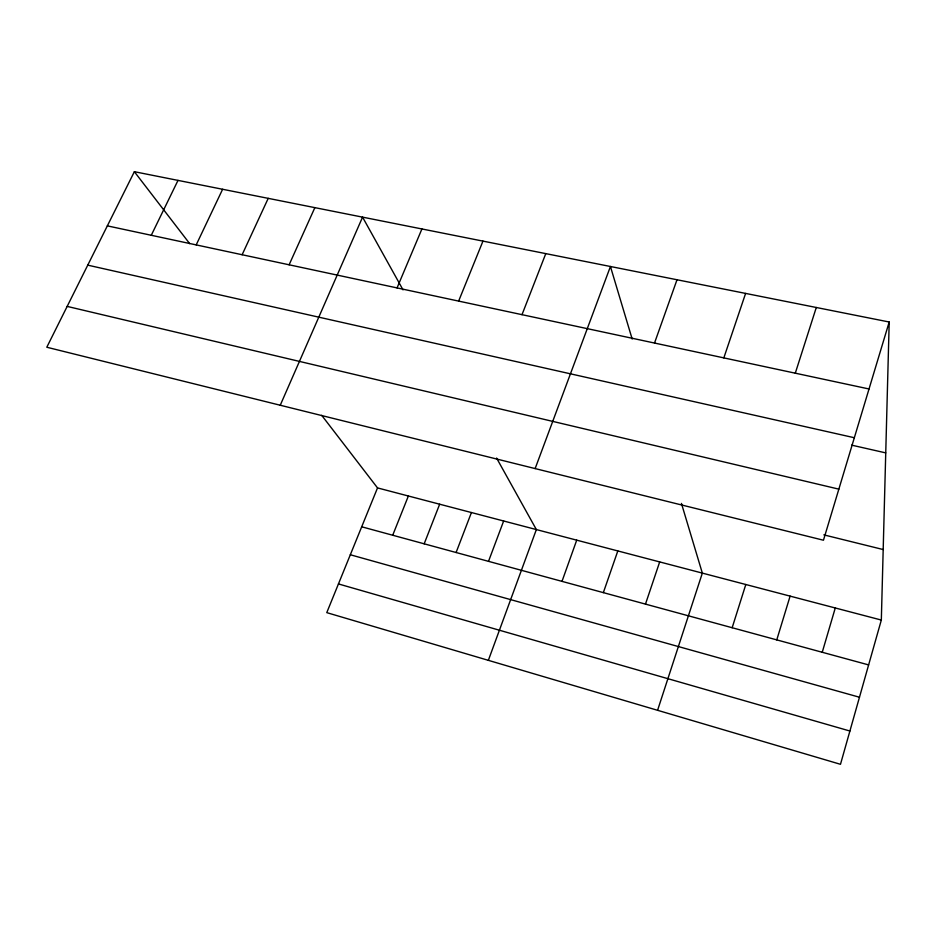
<?xml version="1.0" encoding="UTF-8"?>
<svg xmlns="http://www.w3.org/2000/svg" width="936" height="936" viewBox="0 0 936 936"><rect width="100%" height="100%" fill="white"/><g stroke="black" fill="none" stroke-linecap="round" stroke-linejoin="round"><path stroke-width="1.4" d="M321.691 415.315L377.524 487.913L326.769 612.635L840.481 764.303L881.326 620.053L889.2 322.007L134.363 171.697L46.8 347.233L823.458 540.224L889.2 322.007M822.241 652.275L835.275 607.979M776.763 639.885L790.113 596.127M732.163 627.728L745.805 584.509M795.296 373.183L816.297 307.488M657.575 710.307L702.339 573.113L681.443 503.416M723.832 357.88L745.606 293.413M645.477 604.106L659.681 561.928M603.346 592.628L617.818 550.941M561.998 581.361L576.716 540.166M654.521 343.044L677.009 279.759M488.358 660.336L536.363 529.577L496.583 458.067M535.146 468.573L610.436 266.491L632.174 339.031M488.51 561.343L503.65 521.001M456.101 552.509L471.428 512.542M522.007 314.671L545.782 253.621M424.172 543.816L439.663 504.211M392.71 535.24L408.377 496.01M458.628 301.1L482.964 241.114M397.051 287.914L421.925 228.957M280.25 405.241L362.56 217.14L403.03 289.879M289.119 264.794L314.859 207.64M242.131 254.732L268.222 198.35M196.197 244.904L222.616 189.271M151.269 235.287L178.004 180.391M107.336 225.869L869.017 388.978M87.75 265.145L854.334 437.732M851.62 445.138L885.737 452.884M67.17 306.4L838.843 489.142M823.832 534.865L883.186 549.549M377.524 487.913L881.326 620.053M361.705 526.793L868.62 664.911M350.321 554.755L859.47 697.238M338.446 583.935L849.911 731.028M134.363 171.697L189.68 243.641"/></g></svg>
